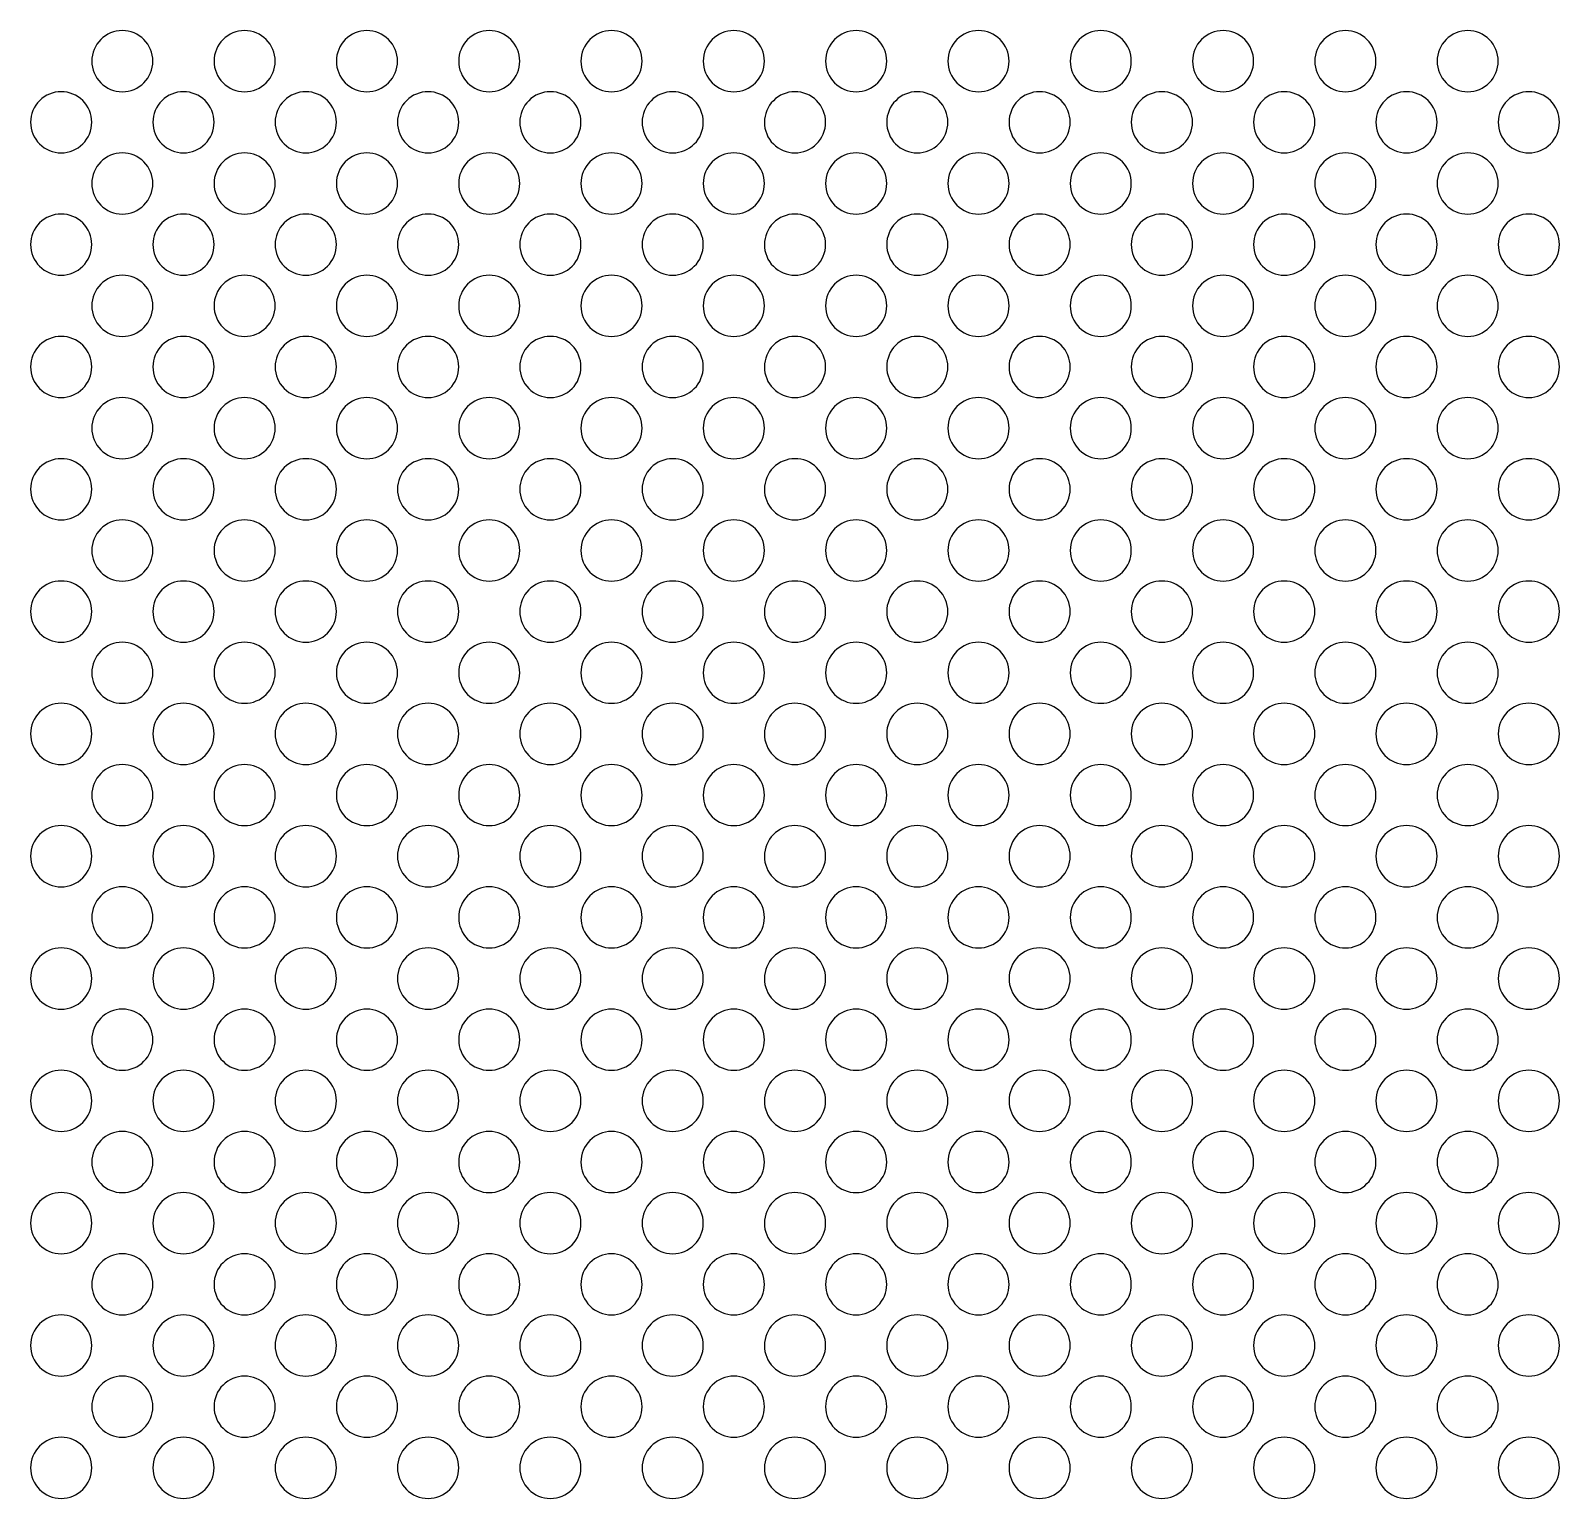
# Model space of a CAD drawing. Extents: x 1 to 174, y -78 to 96.
# Drawn here: x 17.16 to 37.47, y -73.64 to -54.14 of the extents above; entities that cross this region are included whole.
import ezdxf

# ---------------------------------------------------------------- set-up
doc = ezdxf.new("R2010")
doc.units = 0
doc.layers.add('LAYER_1', color=7, linetype='CONTINUOUS')

msp = doc.modelspace()

# ---------------------------------------------------------------- linework, layer by layer
at = {"layer": 'LAYER_1'}
for points in [[(18.379, -54.142, 0.414214), (17.973, -54.548, 0.414214), (18.379, -54.954, 0.414214), (18.785, -54.548, 0.414214)], [(20.004, -54.142, 0.414214), (19.598, -54.548, 0.414214), (20.004, -54.954, 0.414214), (20.41, -54.548, 0.414214)], [(21.629, -54.142, 0.414214), (21.223, -54.548, 0.414214), (21.629, -54.954, 0.414214), (22.035, -54.548, 0.414214)], [(23.254, -54.142, 0.414214), (22.848, -54.548, 0.414214), (23.254, -54.954, 0.414214), (23.66, -54.548, 0.414214)], [(24.879, -54.142, 0.414214), (24.473, -54.548, 0.414214), (24.879, -54.954, 0.414214), (25.285, -54.548, 0.414214)], [(26.504, -54.142, 0.414214), (26.098, -54.548, 0.414214), (26.504, -54.954, 0.414214), (26.91, -54.548, 0.414214)], [(28.129, -54.142, 0.414214), (27.723, -54.548, 0.414214), (28.129, -54.954, 0.414214), (28.535, -54.548, 0.414214)], [(29.754, -54.142, 0.414214), (29.348, -54.548, 0.414214), (29.754, -54.954, 0.414214), (30.16, -54.548, 0.414214)], [(31.379, -54.142, 0.414214), (30.973, -54.548, 0.414214), (31.379, -54.954, 0.414214), (31.785, -54.548, 0.414214)], [(33.004, -54.142, 0.414214), (32.598, -54.548, 0.414214), (33.004, -54.954, 0.414214), (33.41, -54.548, 0.414214)], [(34.629, -54.142, 0.414214), (34.223, -54.548, 0.414214), (34.629, -54.954, 0.414214), (35.035, -54.548, 0.414214)], [(36.254, -54.142, 0.414214), (35.848, -54.548, 0.414214), (36.254, -54.954, 0.414214), (36.66, -54.548, 0.414214)], [(17.566, -54.954, 0.414214), (17.16, -55.36, 0.414214), (17.566, -55.767, 0.414214), (17.973, -55.36, 0.414214)], [(19.191, -54.954, 0.414214), (18.785, -55.36, 0.414214), (19.191, -55.767, 0.414214), (19.598, -55.36, 0.414214)], [(20.816, -54.954, 0.414214), (20.41, -55.36, 0.414214), (20.816, -55.767, 0.414214), (21.223, -55.36, 0.414214)], [(22.441, -54.954, 0.414214), (22.035, -55.36, 0.414214), (22.441, -55.767, 0.414214), (22.848, -55.36, 0.414214)], [(24.066, -54.954, 0.414214), (23.66, -55.36, 0.414214), (24.066, -55.767, 0.414214), (24.473, -55.36, 0.414214)], [(25.691, -54.954, 0.414214), (25.285, -55.36, 0.414214), (25.691, -55.767, 0.414214), (26.098, -55.36, 0.414214)], [(27.316, -54.954, 0.414214), (26.91, -55.36, 0.414214), (27.316, -55.767, 0.414214), (27.723, -55.36, 0.414214)], [(28.941, -54.954, 0.414214), (28.535, -55.36, 0.414214), (28.941, -55.767, 0.414214), (29.348, -55.36, 0.414214)], [(30.566, -54.954, 0.414214), (30.16, -55.36, 0.414214), (30.566, -55.767, 0.414214), (30.973, -55.36, 0.414214)], [(32.191, -54.954, 0.414214), (31.785, -55.36, 0.414214), (32.191, -55.767, 0.414214), (32.598, -55.36, 0.414214)], [(33.816, -54.954, 0.414214), (33.41, -55.36, 0.414214), (33.816, -55.767, 0.414214), (34.223, -55.36, 0.414214)], [(35.441, -54.954, 0.414214), (35.035, -55.36, 0.414214), (35.441, -55.767, 0.414214), (35.848, -55.36, 0.414214)], [(37.066, -54.954, 0.414214), (36.66, -55.36, 0.414214), (37.066, -55.767, 0.414214), (37.473, -55.36, 0.414214)], [(18.379, -55.767, 0.414214), (17.973, -56.173, 0.414214), (18.379, -56.579, 0.414214), (18.785, -56.173, 0.414214)], [(20.004, -55.767, 0.414214), (19.598, -56.173, 0.414214), (20.004, -56.579, 0.414214), (20.41, -56.173, 0.414214)], [(21.629, -55.767, 0.414214), (21.223, -56.173, 0.414214), (21.629, -56.579, 0.414214), (22.035, -56.173, 0.414214)], [(23.254, -55.767, 0.414214), (22.848, -56.173, 0.414214), (23.254, -56.579, 0.414214), (23.66, -56.173, 0.414214)], [(24.879, -55.767, 0.414214), (24.473, -56.173, 0.414214), (24.879, -56.579, 0.414214), (25.285, -56.173, 0.414214)], [(26.504, -55.767, 0.414214), (26.098, -56.173, 0.414214), (26.504, -56.579, 0.414214), (26.91, -56.173, 0.414214)], [(28.129, -55.767, 0.414214), (27.723, -56.173, 0.414214), (28.129, -56.579, 0.414214), (28.535, -56.173, 0.414214)], [(29.754, -55.767, 0.414214), (29.348, -56.173, 0.414214), (29.754, -56.579, 0.414214), (30.16, -56.173, 0.414214)], [(31.379, -55.767, 0.414214), (30.973, -56.173, 0.414214), (31.379, -56.579, 0.414214), (31.785, -56.173, 0.414214)], [(33.004, -55.767, 0.414214), (32.598, -56.173, 0.414214), (33.004, -56.579, 0.414214), (33.41, -56.173, 0.414214)], [(34.629, -55.767, 0.414214), (34.223, -56.173, 0.414214), (34.629, -56.579, 0.414214), (35.035, -56.173, 0.414214)], [(36.254, -55.767, 0.414214), (35.848, -56.173, 0.414214), (36.254, -56.579, 0.414214), (36.66, -56.173, 0.414214)], [(17.566, -56.579, 0.414214), (17.16, -56.985, 0.414214), (17.566, -57.392, 0.414214), (17.973, -56.985, 0.414214)], [(19.191, -56.579, 0.414214), (18.785, -56.985, 0.414214), (19.191, -57.392, 0.414214), (19.598, -56.985, 0.414214)], [(20.816, -56.579, 0.414214), (20.41, -56.985, 0.414214), (20.816, -57.392, 0.414214), (21.223, -56.985, 0.414214)], [(22.441, -56.579, 0.414214), (22.035, -56.985, 0.414214), (22.441, -57.392, 0.414214), (22.848, -56.985, 0.414214)], [(24.066, -56.579, 0.414214), (23.66, -56.985, 0.414214), (24.066, -57.392, 0.414214), (24.473, -56.985, 0.414214)], [(25.691, -56.579, 0.414214), (25.285, -56.985, 0.414214), (25.691, -57.392, 0.414214), (26.098, -56.985, 0.414214)], [(27.316, -56.579, 0.414214), (26.91, -56.985, 0.414214), (27.316, -57.392, 0.414214), (27.723, -56.985, 0.414214)], [(28.941, -56.579, 0.414214), (28.535, -56.985, 0.414214), (28.941, -57.392, 0.414214), (29.348, -56.985, 0.414214)], [(30.566, -56.579, 0.414214), (30.16, -56.985, 0.414214), (30.566, -57.392, 0.414214), (30.973, -56.985, 0.414214)], [(32.191, -56.579, 0.414214), (31.785, -56.985, 0.414214), (32.191, -57.392, 0.414214), (32.598, -56.985, 0.414214)], [(33.816, -56.579, 0.414214), (33.41, -56.985, 0.414214), (33.816, -57.392, 0.414214), (34.223, -56.985, 0.414214)], [(35.441, -56.579, 0.414214), (35.035, -56.985, 0.414214), (35.441, -57.392, 0.414214), (35.848, -56.985, 0.414214)], [(37.066, -56.579, 0.414214), (36.66, -56.985, 0.414214), (37.066, -57.392, 0.414214), (37.473, -56.985, 0.414214)], [(18.379, -57.392, 0.414214), (17.973, -57.798, 0.414214), (18.379, -58.204, 0.414214), (18.785, -57.798, 0.414214)], [(20.004, -57.392, 0.414214), (19.598, -57.798, 0.414214), (20.004, -58.204, 0.414214), (20.41, -57.798, 0.414214)], [(21.629, -57.392, 0.414214), (21.223, -57.798, 0.414214), (21.629, -58.204, 0.414214), (22.035, -57.798, 0.414214)], [(23.254, -57.392, 0.414214), (22.848, -57.798, 0.414214), (23.254, -58.204, 0.414214), (23.66, -57.798, 0.414214)], [(24.879, -57.392, 0.414214), (24.473, -57.798, 0.414214), (24.879, -58.204, 0.414214), (25.285, -57.798, 0.414214)], [(26.504, -57.392, 0.414214), (26.098, -57.798, 0.414214), (26.504, -58.204, 0.414214), (26.91, -57.798, 0.414214)], [(28.129, -57.392, 0.414214), (27.723, -57.798, 0.414214), (28.129, -58.204, 0.414214), (28.535, -57.798, 0.414214)], [(29.754, -57.392, 0.414214), (29.348, -57.798, 0.414214), (29.754, -58.204, 0.414214), (30.16, -57.798, 0.414214)], [(31.379, -57.392, 0.414214), (30.973, -57.798, 0.414214), (31.379, -58.204, 0.414214), (31.785, -57.798, 0.414214)], [(33.004, -57.392, 0.414214), (32.598, -57.798, 0.414214), (33.004, -58.204, 0.414214), (33.41, -57.798, 0.414214)], [(34.629, -57.392, 0.414214), (34.223, -57.798, 0.414214), (34.629, -58.204, 0.414214), (35.035, -57.798, 0.414214)], [(36.254, -57.392, 0.414214), (35.848, -57.798, 0.414214), (36.254, -58.204, 0.414214), (36.66, -57.798, 0.414214)], [(17.566, -58.204, 0.414214), (17.16, -58.61, 0.414214), (17.566, -59.017, 0.414214), (17.973, -58.61, 0.414214)], [(19.191, -58.204, 0.414214), (18.785, -58.61, 0.414214), (19.191, -59.017, 0.414214), (19.598, -58.61, 0.414214)], [(20.816, -58.204, 0.414214), (20.41, -58.61, 0.414214), (20.816, -59.017, 0.414214), (21.223, -58.61, 0.414214)], [(22.441, -58.204, 0.414214), (22.035, -58.61, 0.414214), (22.441, -59.017, 0.414214), (22.848, -58.61, 0.414214)], [(24.066, -58.204, 0.414214), (23.66, -58.61, 0.414214), (24.066, -59.017, 0.414214), (24.473, -58.61, 0.414214)], [(25.691, -58.204, 0.414214), (25.285, -58.61, 0.414214), (25.691, -59.017, 0.414214), (26.098, -58.61, 0.414214)], [(27.316, -58.204, 0.414214), (26.91, -58.61, 0.414214), (27.316, -59.017, 0.414214), (27.723, -58.61, 0.414214)], [(28.941, -58.204, 0.414214), (28.535, -58.61, 0.414214), (28.941, -59.017, 0.414214), (29.348, -58.61, 0.414214)], [(30.566, -58.204, 0.414214), (30.16, -58.61, 0.414214), (30.566, -59.017, 0.414214), (30.973, -58.61, 0.414214)], [(32.191, -58.204, 0.414214), (31.785, -58.61, 0.414214), (32.191, -59.017, 0.414214), (32.598, -58.61, 0.414214)], [(33.816, -58.204, 0.414214), (33.41, -58.61, 0.414214), (33.816, -59.017, 0.414214), (34.223, -58.61, 0.414214)], [(35.441, -58.204, 0.414214), (35.035, -58.61, 0.414214), (35.441, -59.017, 0.414214), (35.848, -58.61, 0.414214)], [(37.066, -58.204, 0.414214), (36.66, -58.61, 0.414214), (37.066, -59.017, 0.414214), (37.473, -58.61, 0.414214)], [(18.379, -59.017, 0.414214), (17.973, -59.423, 0.414214), (18.379, -59.829, 0.414214), (18.785, -59.423, 0.414214)], [(20.004, -59.017, 0.414214), (19.598, -59.423, 0.414214), (20.004, -59.829, 0.414214), (20.41, -59.423, 0.414214)], [(21.629, -59.017, 0.414214), (21.223, -59.423, 0.414214), (21.629, -59.829, 0.414214), (22.035, -59.423, 0.414214)], [(23.254, -59.017, 0.414214), (22.848, -59.423, 0.414214), (23.254, -59.829, 0.414214), (23.66, -59.423, 0.414214)], [(24.879, -59.017, 0.414214), (24.473, -59.423, 0.414214), (24.879, -59.829, 0.414214), (25.285, -59.423, 0.414214)], [(26.504, -59.017, 0.414214), (26.098, -59.423, 0.414214), (26.504, -59.829, 0.414214), (26.91, -59.423, 0.414214)], [(28.129, -59.017, 0.414214), (27.723, -59.423, 0.414214), (28.129, -59.829, 0.414214), (28.535, -59.423, 0.414214)], [(29.754, -59.017, 0.414214), (29.348, -59.423, 0.414214), (29.754, -59.829, 0.414214), (30.16, -59.423, 0.414214)], [(31.379, -59.017, 0.414214), (30.973, -59.423, 0.414214), (31.379, -59.829, 0.414214), (31.785, -59.423, 0.414214)], [(33.004, -59.017, 0.414214), (32.598, -59.423, 0.414214), (33.004, -59.829, 0.414214), (33.41, -59.423, 0.414214)], [(34.629, -59.017, 0.414214), (34.223, -59.423, 0.414214), (34.629, -59.829, 0.414214), (35.035, -59.423, 0.414214)], [(36.254, -59.017, 0.414214), (35.848, -59.423, 0.414214), (36.254, -59.829, 0.414214), (36.66, -59.423, 0.414214)], [(17.566, -59.829, 0.414214), (17.16, -60.235, 0.414214), (17.566, -60.642, 0.414214), (17.973, -60.235, 0.414214)], [(19.191, -59.829, 0.414214), (18.785, -60.235, 0.414214), (19.191, -60.642, 0.414214), (19.598, -60.235, 0.414214)], [(20.816, -59.829, 0.414214), (20.41, -60.235, 0.414214), (20.816, -60.642, 0.414214), (21.223, -60.235, 0.414214)], [(22.441, -59.829, 0.414214), (22.035, -60.235, 0.414214), (22.441, -60.642, 0.414214), (22.848, -60.235, 0.414214)], [(24.066, -59.829, 0.414214), (23.66, -60.235, 0.414214), (24.066, -60.642, 0.414214), (24.473, -60.235, 0.414214)], [(25.691, -59.829, 0.414214), (25.285, -60.235, 0.414214), (25.691, -60.642, 0.414214), (26.098, -60.235, 0.414214)], [(27.316, -59.829, 0.414214), (26.91, -60.235, 0.414214), (27.316, -60.642, 0.414214), (27.723, -60.235, 0.414214)], [(28.941, -59.829, 0.414214), (28.535, -60.235, 0.414214), (28.941, -60.642, 0.414214), (29.348, -60.235, 0.414214)], [(30.566, -59.829, 0.414214), (30.16, -60.235, 0.414214), (30.566, -60.642, 0.414214), (30.973, -60.235, 0.414214)], [(32.191, -59.829, 0.414214), (31.785, -60.235, 0.414214), (32.191, -60.642, 0.414214), (32.598, -60.235, 0.414214)], [(33.816, -59.829, 0.414214), (33.41, -60.235, 0.414214), (33.816, -60.642, 0.414214), (34.223, -60.235, 0.414214)], [(35.441, -59.829, 0.414214), (35.035, -60.235, 0.414214), (35.441, -60.642, 0.414214), (35.848, -60.235, 0.414214)], [(37.066, -59.829, 0.414214), (36.66, -60.235, 0.414214), (37.066, -60.642, 0.414214), (37.473, -60.235, 0.414214)], [(18.379, -60.642, 0.414214), (17.973, -61.048, 0.414214), (18.379, -61.454, 0.414214), (18.785, -61.048, 0.414214)], [(20.004, -60.642, 0.414214), (19.598, -61.048, 0.414214), (20.004, -61.454, 0.414214), (20.41, -61.048, 0.414214)], [(21.629, -60.642, 0.414214), (21.223, -61.048, 0.414214), (21.629, -61.454, 0.414214), (22.035, -61.048, 0.414214)], [(23.254, -60.642, 0.414214), (22.848, -61.048, 0.414214), (23.254, -61.454, 0.414214), (23.66, -61.048, 0.414214)], [(24.879, -60.642, 0.414214), (24.473, -61.048, 0.414214), (24.879, -61.454, 0.414214), (25.285, -61.048, 0.414214)], [(26.504, -60.642, 0.414214), (26.098, -61.048, 0.414214), (26.504, -61.454, 0.414214), (26.91, -61.048, 0.414214)], [(28.129, -60.642, 0.414214), (27.723, -61.048, 0.414214), (28.129, -61.454, 0.414214), (28.535, -61.048, 0.414214)], [(29.754, -60.642, 0.414214), (29.348, -61.048, 0.414214), (29.754, -61.454, 0.414214), (30.16, -61.048, 0.414214)], [(31.379, -60.642, 0.414214), (30.973, -61.048, 0.414214), (31.379, -61.454, 0.414214), (31.785, -61.048, 0.414214)], [(33.004, -60.642, 0.414214), (32.598, -61.048, 0.414214), (33.004, -61.454, 0.414214), (33.41, -61.048, 0.414214)], [(34.629, -60.642, 0.414214), (34.223, -61.048, 0.414214), (34.629, -61.454, 0.414214), (35.035, -61.048, 0.414214)], [(36.254, -60.642, 0.414214), (35.848, -61.048, 0.414214), (36.254, -61.454, 0.414214), (36.66, -61.048, 0.414214)], [(17.566, -61.454, 0.414214), (17.16, -61.86, 0.414214), (17.566, -62.267, 0.414214), (17.973, -61.86, 0.414214)], [(19.191, -61.454, 0.414214), (18.785, -61.86, 0.414214), (19.191, -62.267, 0.414214), (19.598, -61.86, 0.414214)], [(20.816, -61.454, 0.414214), (20.41, -61.86, 0.414214), (20.816, -62.267, 0.414214), (21.223, -61.86, 0.414214)], [(22.441, -61.454, 0.414214), (22.035, -61.86, 0.414214), (22.441, -62.267, 0.414214), (22.848, -61.86, 0.414214)], [(24.066, -61.454, 0.414214), (23.66, -61.86, 0.414214), (24.066, -62.267, 0.414214), (24.473, -61.86, 0.414214)], [(25.691, -61.454, 0.414214), (25.285, -61.86, 0.414214), (25.691, -62.267, 0.414214), (26.098, -61.86, 0.414214)], [(27.316, -61.454, 0.414214), (26.91, -61.86, 0.414214), (27.316, -62.267, 0.414214), (27.723, -61.86, 0.414214)], [(28.941, -61.454, 0.414214), (28.535, -61.86, 0.414214), (28.941, -62.267, 0.414214), (29.348, -61.86, 0.414214)], [(30.566, -61.454, 0.414214), (30.16, -61.86, 0.414214), (30.566, -62.267, 0.414214), (30.973, -61.86, 0.414214)], [(32.191, -61.454, 0.414214), (31.785, -61.86, 0.414214), (32.191, -62.267, 0.414214), (32.598, -61.86, 0.414214)], [(33.816, -61.454, 0.414214), (33.41, -61.86, 0.414214), (33.816, -62.267, 0.414214), (34.223, -61.86, 0.414214)], [(35.441, -61.454, 0.414214), (35.035, -61.86, 0.414214), (35.441, -62.267, 0.414214), (35.848, -61.86, 0.414214)], [(37.066, -61.454, 0.414214), (36.66, -61.86, 0.414214), (37.066, -62.267, 0.414214), (37.473, -61.86, 0.414214)], [(18.379, -62.267, 0.414214), (17.973, -62.673, 0.414214), (18.379, -63.079, 0.414214), (18.785, -62.673, 0.414214)], [(20.004, -62.267, 0.414214), (19.598, -62.673, 0.414214), (20.004, -63.079, 0.414214), (20.41, -62.673, 0.414214)], [(21.629, -62.267, 0.414214), (21.223, -62.673, 0.414214), (21.629, -63.079, 0.414214), (22.035, -62.673, 0.414214)], [(23.254, -62.267, 0.414214), (22.848, -62.673, 0.414214), (23.254, -63.079, 0.414214), (23.66, -62.673, 0.414214)], [(24.879, -62.267, 0.414214), (24.473, -62.673, 0.414214), (24.879, -63.079, 0.414214), (25.285, -62.673, 0.414214)], [(26.504, -62.267, 0.414214), (26.098, -62.673, 0.414214), (26.504, -63.079, 0.414214), (26.91, -62.673, 0.414214)], [(28.129, -62.267, 0.414214), (27.723, -62.673, 0.414214), (28.129, -63.079, 0.414214), (28.535, -62.673, 0.414214)], [(29.754, -62.267, 0.414214), (29.348, -62.673, 0.414214), (29.754, -63.079, 0.414214), (30.16, -62.673, 0.414214)], [(31.379, -62.267, 0.414214), (30.973, -62.673, 0.414214), (31.379, -63.079, 0.414214), (31.785, -62.673, 0.414214)], [(33.004, -62.267, 0.414214), (32.598, -62.673, 0.414214), (33.004, -63.079, 0.414214), (33.41, -62.673, 0.414214)], [(34.629, -62.267, 0.414214), (34.223, -62.673, 0.414214), (34.629, -63.079, 0.414214), (35.035, -62.673, 0.414214)], [(36.254, -62.267, 0.414214), (35.848, -62.673, 0.414214), (36.254, -63.079, 0.414214), (36.66, -62.673, 0.414214)], [(17.566, -63.079, 0.414214), (17.16, -63.485, 0.414214), (17.566, -63.892, 0.414214), (17.973, -63.485, 0.414214)], [(19.191, -63.079, 0.414214), (18.785, -63.485, 0.414214), (19.191, -63.892, 0.414214), (19.598, -63.485, 0.414214)], [(20.816, -63.079, 0.414214), (20.41, -63.485, 0.414214), (20.816, -63.892, 0.414214), (21.223, -63.485, 0.414214)], [(22.441, -63.079, 0.414214), (22.035, -63.485, 0.414214), (22.441, -63.892, 0.414214), (22.848, -63.485, 0.414214)], [(24.066, -63.079, 0.414214), (23.66, -63.485, 0.414214), (24.066, -63.892, 0.414214), (24.473, -63.485, 0.414214)], [(25.691, -63.079, 0.414214), (25.285, -63.485, 0.414214), (25.691, -63.892, 0.414214), (26.098, -63.485, 0.414214)], [(27.316, -63.079, 0.414214), (26.91, -63.485, 0.414214), (27.316, -63.892, 0.414214), (27.723, -63.485, 0.414214)], [(28.941, -63.079, 0.414214), (28.535, -63.485, 0.414214), (28.941, -63.892, 0.414214), (29.348, -63.485, 0.414214)], [(30.566, -63.079, 0.414214), (30.16, -63.485, 0.414214), (30.566, -63.892, 0.414214), (30.973, -63.485, 0.414214)], [(32.191, -63.079, 0.414214), (31.785, -63.485, 0.414214), (32.191, -63.892, 0.414214), (32.598, -63.485, 0.414214)], [(33.816, -63.079, 0.414214), (33.41, -63.485, 0.414214), (33.816, -63.892, 0.414214), (34.223, -63.485, 0.414214)], [(35.441, -63.079, 0.414214), (35.035, -63.485, 0.414214), (35.441, -63.892, 0.414214), (35.848, -63.485, 0.414214)], [(37.066, -63.079, 0.414214), (36.66, -63.485, 0.414214), (37.066, -63.892, 0.414214), (37.473, -63.485, 0.414214)], [(18.379, -63.892, 0.414214), (17.973, -64.298, 0.414214), (18.379, -64.704, 0.414214), (18.785, -64.298, 0.414214)], [(20.004, -63.892, 0.414214), (19.598, -64.298, 0.414214), (20.004, -64.704, 0.414214), (20.41, -64.298, 0.414214)], [(21.629, -63.892, 0.414214), (21.223, -64.298, 0.414214), (21.629, -64.704, 0.414214), (22.035, -64.298, 0.414214)], [(23.254, -63.892, 0.414214), (22.848, -64.298, 0.414214), (23.254, -64.704, 0.414214), (23.66, -64.298, 0.414214)], [(24.879, -63.892, 0.414214), (24.473, -64.298, 0.414214), (24.879, -64.704, 0.414214), (25.285, -64.298, 0.414214)], [(26.504, -63.892, 0.414214), (26.098, -64.298, 0.414214), (26.504, -64.704, 0.414214), (26.91, -64.298, 0.414214)], [(28.129, -63.892, 0.414214), (27.723, -64.298, 0.414214), (28.129, -64.704, 0.414214), (28.535, -64.298, 0.414214)], [(29.754, -63.892, 0.414214), (29.348, -64.298, 0.414214), (29.754, -64.704, 0.414214), (30.16, -64.298, 0.414214)], [(31.379, -63.892, 0.414214), (30.973, -64.298, 0.414214), (31.379, -64.704, 0.414214), (31.785, -64.298, 0.414214)], [(33.004, -63.892, 0.414214), (32.598, -64.298, 0.414214), (33.004, -64.704, 0.414214), (33.41, -64.298, 0.414214)], [(34.629, -63.892, 0.414214), (34.223, -64.298, 0.414214), (34.629, -64.704, 0.414214), (35.035, -64.298, 0.414214)], [(36.254, -63.892, 0.414214), (35.848, -64.298, 0.414214), (36.254, -64.704, 0.414214), (36.66, -64.298, 0.414214)], [(17.566, -64.704, 0.414214), (17.16, -65.11, 0.414214), (17.566, -65.517, 0.414214), (17.973, -65.11, 0.414214)], [(19.191, -64.704, 0.414214), (18.785, -65.11, 0.414214), (19.191, -65.517, 0.414214), (19.598, -65.11, 0.414214)], [(20.816, -64.704, 0.414214), (20.41, -65.11, 0.414214), (20.816, -65.517, 0.414214), (21.223, -65.11, 0.414214)], [(22.441, -64.704, 0.414214), (22.035, -65.11, 0.414214), (22.441, -65.517, 0.414214), (22.848, -65.11, 0.414214)], [(24.066, -64.704, 0.414214), (23.66, -65.11, 0.414214), (24.066, -65.517, 0.414214), (24.473, -65.11, 0.414214)], [(25.691, -64.704, 0.414214), (25.285, -65.11, 0.414214), (25.691, -65.517, 0.414214), (26.098, -65.11, 0.414214)], [(27.316, -64.704, 0.414214), (26.91, -65.11, 0.414214), (27.316, -65.517, 0.414214), (27.723, -65.11, 0.414214)], [(28.941, -64.704, 0.414214), (28.535, -65.11, 0.414214), (28.941, -65.517, 0.414214), (29.348, -65.11, 0.414214)], [(30.566, -64.704, 0.414214), (30.16, -65.11, 0.414214), (30.566, -65.517, 0.414214), (30.973, -65.11, 0.414214)], [(32.191, -64.704, 0.414214), (31.785, -65.11, 0.414214), (32.191, -65.517, 0.414214), (32.598, -65.11, 0.414214)], [(33.816, -64.704, 0.414214), (33.41, -65.11, 0.414214), (33.816, -65.517, 0.414214), (34.223, -65.11, 0.414214)], [(35.441, -64.704, 0.414214), (35.035, -65.11, 0.414214), (35.441, -65.517, 0.414214), (35.848, -65.11, 0.414214)], [(37.066, -64.704, 0.414214), (36.66, -65.11, 0.414214), (37.066, -65.517, 0.414214), (37.473, -65.11, 0.414214)], [(18.379, -65.517, 0.414214), (17.973, -65.923, 0.414214), (18.379, -66.329, 0.414214), (18.785, -65.923, 0.414214)], [(20.004, -65.517, 0.414214), (19.598, -65.923, 0.414214), (20.004, -66.329, 0.414214), (20.41, -65.923, 0.414214)], [(21.629, -65.517, 0.414214), (21.223, -65.923, 0.414214), (21.629, -66.329, 0.414214), (22.035, -65.923, 0.414214)], [(23.254, -65.517, 0.414214), (22.848, -65.923, 0.414214), (23.254, -66.329, 0.414214), (23.66, -65.923, 0.414214)], [(24.879, -65.517, 0.414214), (24.473, -65.923, 0.414214), (24.879, -66.329, 0.414214), (25.285, -65.923, 0.414214)], [(26.504, -65.517, 0.414214), (26.098, -65.923, 0.414214), (26.504, -66.329, 0.414214), (26.91, -65.923, 0.414214)], [(28.129, -65.517, 0.414214), (27.723, -65.923, 0.414214), (28.129, -66.329, 0.414214), (28.535, -65.923, 0.414214)], [(29.754, -65.517, 0.414214), (29.348, -65.923, 0.414214), (29.754, -66.329, 0.414214), (30.16, -65.923, 0.414214)], [(31.379, -65.517, 0.414214), (30.973, -65.923, 0.414214), (31.379, -66.329, 0.414214), (31.785, -65.923, 0.414214)], [(33.004, -65.517, 0.414214), (32.598, -65.923, 0.414214), (33.004, -66.329, 0.414214), (33.41, -65.923, 0.414214)], [(34.629, -65.517, 0.414214), (34.223, -65.923, 0.414214), (34.629, -66.329, 0.414214), (35.035, -65.923, 0.414214)], [(36.254, -65.517, 0.414214), (35.848, -65.923, 0.414214), (36.254, -66.329, 0.414214), (36.66, -65.923, 0.414214)], [(17.566, -66.329, 0.414214), (17.16, -66.735, 0.414214), (17.566, -67.142, 0.414214), (17.973, -66.735, 0.414214)], [(19.191, -66.329, 0.414214), (18.785, -66.735, 0.414214), (19.191, -67.142, 0.414214), (19.598, -66.735, 0.414214)], [(20.816, -66.329, 0.414214), (20.41, -66.735, 0.414214), (20.816, -67.142, 0.414214), (21.223, -66.735, 0.414214)], [(22.441, -66.329, 0.414214), (22.035, -66.735, 0.414214), (22.441, -67.142, 0.414214), (22.848, -66.735, 0.414214)], [(24.066, -66.329, 0.414214), (23.66, -66.735, 0.414214), (24.066, -67.142, 0.414214), (24.473, -66.735, 0.414214)], [(25.691, -66.329, 0.414214), (25.285, -66.735, 0.414214), (25.691, -67.142, 0.414214), (26.098, -66.735, 0.414214)], [(27.316, -66.329, 0.414214), (26.91, -66.735, 0.414214), (27.316, -67.142, 0.414214), (27.723, -66.735, 0.414214)], [(28.941, -66.329, 0.414214), (28.535, -66.735, 0.414214), (28.941, -67.142, 0.414214), (29.348, -66.735, 0.414214)], [(30.566, -66.329, 0.414214), (30.16, -66.735, 0.414214), (30.566, -67.142, 0.414214), (30.973, -66.735, 0.414214)], [(32.191, -66.329, 0.414214), (31.785, -66.735, 0.414214), (32.191, -67.142, 0.414214), (32.598, -66.735, 0.414214)], [(33.816, -66.329, 0.414214), (33.41, -66.735, 0.414214), (33.816, -67.142, 0.414214), (34.223, -66.735, 0.414214)], [(35.441, -66.329, 0.414214), (35.035, -66.735, 0.414214), (35.441, -67.142, 0.414214), (35.848, -66.735, 0.414214)], [(37.066, -66.329, 0.414214), (36.66, -66.735, 0.414214), (37.066, -67.142, 0.414214), (37.473, -66.735, 0.414214)], [(18.379, -67.142, 0.414214), (17.973, -67.548, 0.414214), (18.379, -67.954, 0.414214), (18.785, -67.548, 0.414214)], [(20.004, -67.142, 0.414214), (19.598, -67.548, 0.414214), (20.004, -67.954, 0.414214), (20.41, -67.548, 0.414214)], [(21.629, -67.142, 0.414214), (21.223, -67.548, 0.414214), (21.629, -67.954, 0.414214), (22.035, -67.548, 0.414214)], [(23.254, -67.142, 0.414214), (22.848, -67.548, 0.414214), (23.254, -67.954, 0.414214), (23.66, -67.548, 0.414214)], [(24.879, -67.142, 0.414214), (24.473, -67.548, 0.414214), (24.879, -67.954, 0.414214), (25.285, -67.548, 0.414214)], [(26.504, -67.142, 0.414214), (26.098, -67.548, 0.414214), (26.504, -67.954, 0.414214), (26.91, -67.548, 0.414214)], [(28.129, -67.142, 0.414214), (27.723, -67.548, 0.414214), (28.129, -67.954, 0.414214), (28.535, -67.548, 0.414214)], [(29.754, -67.142, 0.414214), (29.348, -67.548, 0.414214), (29.754, -67.954, 0.414214), (30.16, -67.548, 0.414214)], [(31.379, -67.142, 0.414214), (30.973, -67.548, 0.414214), (31.379, -67.954, 0.414214), (31.785, -67.548, 0.414214)], [(33.004, -67.142, 0.414214), (32.598, -67.548, 0.414214), (33.004, -67.954, 0.414214), (33.41, -67.548, 0.414214)], [(34.629, -67.142, 0.414214), (34.223, -67.548, 0.414214), (34.629, -67.954, 0.414214), (35.035, -67.548, 0.414214)], [(36.254, -67.142, 0.414214), (35.848, -67.548, 0.414214), (36.254, -67.954, 0.414214), (36.66, -67.548, 0.414214)], [(17.566, -67.954, 0.414214), (17.16, -68.36, 0.414214), (17.566, -68.767, 0.414214), (17.973, -68.36, 0.414214)], [(19.191, -67.954, 0.414214), (18.785, -68.36, 0.414214), (19.191, -68.767, 0.414214), (19.598, -68.36, 0.414214)], [(20.816, -67.954, 0.414214), (20.41, -68.36, 0.414214), (20.816, -68.767, 0.414214), (21.223, -68.36, 0.414214)], [(22.441, -67.954, 0.414214), (22.035, -68.36, 0.414214), (22.441, -68.767, 0.414214), (22.848, -68.36, 0.414214)], [(24.066, -67.954, 0.414214), (23.66, -68.36, 0.414214), (24.066, -68.767, 0.414214), (24.473, -68.36, 0.414214)], [(25.691, -67.954, 0.414214), (25.285, -68.36, 0.414214), (25.691, -68.767, 0.414214), (26.098, -68.36, 0.414214)], [(27.316, -67.954, 0.414214), (26.91, -68.36, 0.414214), (27.316, -68.767, 0.414214), (27.723, -68.36, 0.414214)], [(28.941, -67.954, 0.414214), (28.535, -68.36, 0.414214), (28.941, -68.767, 0.414214), (29.348, -68.36, 0.414214)], [(30.566, -67.954, 0.414214), (30.16, -68.36, 0.414214), (30.566, -68.767, 0.414214), (30.973, -68.36, 0.414214)], [(32.191, -67.954, 0.414214), (31.785, -68.36, 0.414214), (32.191, -68.767, 0.414214), (32.598, -68.36, 0.414214)], [(33.816, -67.954, 0.414214), (33.41, -68.36, 0.414214), (33.816, -68.767, 0.414214), (34.223, -68.36, 0.414214)], [(35.441, -67.954, 0.414214), (35.035, -68.36, 0.414214), (35.441, -68.767, 0.414214), (35.848, -68.36, 0.414214)], [(37.066, -67.954, 0.414214), (36.66, -68.36, 0.414214), (37.066, -68.767, 0.414214), (37.473, -68.36, 0.414214)], [(18.379, -68.767, 0.414214), (17.973, -69.173, 0.414214), (18.379, -69.579, 0.414214), (18.785, -69.173, 0.414214)], [(20.004, -68.767, 0.414214), (19.598, -69.173, 0.414214), (20.004, -69.579, 0.414214), (20.41, -69.173, 0.414214)], [(21.629, -68.767, 0.414214), (21.223, -69.173, 0.414214), (21.629, -69.579, 0.414214), (22.035, -69.173, 0.414214)], [(23.254, -68.767, 0.414214), (22.848, -69.173, 0.414214), (23.254, -69.579, 0.414214), (23.66, -69.173, 0.414214)], [(24.879, -68.767, 0.414214), (24.473, -69.173, 0.414214), (24.879, -69.579, 0.414214), (25.285, -69.173, 0.414214)], [(26.504, -68.767, 0.414214), (26.098, -69.173, 0.414214), (26.504, -69.579, 0.414214), (26.91, -69.173, 0.414214)], [(28.129, -68.767, 0.414214), (27.723, -69.173, 0.414214), (28.129, -69.579, 0.414214), (28.535, -69.173, 0.414214)], [(29.754, -68.767, 0.414214), (29.348, -69.173, 0.414214), (29.754, -69.579, 0.414214), (30.16, -69.173, 0.414214)], [(31.379, -68.767, 0.414214), (30.973, -69.173, 0.414214), (31.379, -69.579, 0.414214), (31.785, -69.173, 0.414214)], [(33.004, -68.767, 0.414214), (32.598, -69.173, 0.414214), (33.004, -69.579, 0.414214), (33.41, -69.173, 0.414214)], [(34.629, -68.767, 0.414214), (34.223, -69.173, 0.414214), (34.629, -69.579, 0.414214), (35.035, -69.173, 0.414214)], [(36.254, -68.767, 0.414214), (35.848, -69.173, 0.414214), (36.254, -69.579, 0.414214), (36.66, -69.173, 0.414214)], [(17.566, -69.579, 0.414214), (17.16, -69.985, 0.414214), (17.566, -70.392, 0.414214), (17.973, -69.985, 0.414214)], [(19.191, -69.579, 0.414214), (18.785, -69.985, 0.414214), (19.191, -70.392, 0.414214), (19.598, -69.985, 0.414214)], [(20.816, -69.579, 0.414214), (20.41, -69.985, 0.414214), (20.816, -70.392, 0.414214), (21.223, -69.985, 0.414214)], [(22.441, -69.579, 0.414214), (22.035, -69.985, 0.414214), (22.441, -70.392, 0.414214), (22.848, -69.985, 0.414214)], [(24.066, -69.579, 0.414214), (23.66, -69.985, 0.414214), (24.066, -70.392, 0.414214), (24.473, -69.985, 0.414214)], [(25.691, -69.579, 0.414214), (25.285, -69.985, 0.414214), (25.691, -70.392, 0.414214), (26.098, -69.985, 0.414214)], [(27.316, -69.579, 0.414214), (26.91, -69.985, 0.414214), (27.316, -70.392, 0.414214), (27.723, -69.985, 0.414214)], [(28.941, -69.579, 0.414214), (28.535, -69.985, 0.414214), (28.941, -70.392, 0.414214), (29.348, -69.985, 0.414214)], [(30.566, -69.579, 0.414214), (30.16, -69.985, 0.414214), (30.566, -70.392, 0.414214), (30.973, -69.985, 0.414214)], [(32.191, -69.579, 0.414214), (31.785, -69.985, 0.414214), (32.191, -70.392, 0.414214), (32.598, -69.985, 0.414214)], [(33.816, -69.579, 0.414214), (33.41, -69.985, 0.414214), (33.816, -70.392, 0.414214), (34.223, -69.985, 0.414214)], [(35.441, -69.579, 0.414214), (35.035, -69.985, 0.414214), (35.441, -70.392, 0.414214), (35.848, -69.985, 0.414214)], [(37.066, -69.579, 0.414214), (36.66, -69.985, 0.414214), (37.066, -70.392, 0.414214), (37.473, -69.985, 0.414214)], [(18.379, -70.392, 0.414214), (17.973, -70.798, 0.414214), (18.379, -71.204, 0.414214), (18.785, -70.798, 0.414214)], [(20.004, -70.392, 0.414214), (19.598, -70.798, 0.414214), (20.004, -71.204, 0.414214), (20.41, -70.798, 0.414214)], [(21.629, -70.392, 0.414214), (21.223, -70.798, 0.414214), (21.629, -71.204, 0.414214), (22.035, -70.798, 0.414214)], [(23.254, -70.392, 0.414214), (22.848, -70.798, 0.414214), (23.254, -71.204, 0.414214), (23.66, -70.798, 0.414214)], [(24.879, -70.392, 0.414214), (24.473, -70.798, 0.414214), (24.879, -71.204, 0.414214), (25.285, -70.798, 0.414214)], [(26.504, -70.392, 0.414214), (26.098, -70.798, 0.414214), (26.504, -71.204, 0.414214), (26.91, -70.798, 0.414214)], [(28.129, -70.392, 0.414214), (27.723, -70.798, 0.414214), (28.129, -71.204, 0.414214), (28.535, -70.798, 0.414214)], [(29.754, -70.392, 0.414214), (29.348, -70.798, 0.414214), (29.754, -71.204, 0.414214), (30.16, -70.798, 0.414214)], [(31.379, -70.392, 0.414214), (30.973, -70.798, 0.414214), (31.379, -71.204, 0.414214), (31.785, -70.798, 0.414214)], [(33.004, -70.392, 0.414214), (32.598, -70.798, 0.414214), (33.004, -71.204, 0.414214), (33.41, -70.798, 0.414214)], [(34.629, -70.392, 0.414214), (34.223, -70.798, 0.414214), (34.629, -71.204, 0.414214), (35.035, -70.798, 0.414214)], [(36.254, -70.392, 0.414214), (35.848, -70.798, 0.414214), (36.254, -71.204, 0.414214), (36.66, -70.798, 0.414214)], [(17.566, -71.204, 0.414214), (17.16, -71.61, 0.414214), (17.566, -72.017, 0.414214), (17.973, -71.61, 0.414214)], [(19.191, -71.204, 0.414214), (18.785, -71.61, 0.414214), (19.191, -72.017, 0.414214), (19.598, -71.61, 0.414214)], [(20.816, -71.204, 0.414214), (20.41, -71.61, 0.414214), (20.816, -72.017, 0.414214), (21.223, -71.61, 0.414214)], [(22.441, -71.204, 0.414214), (22.035, -71.61, 0.414214), (22.441, -72.017, 0.414214), (22.848, -71.61, 0.414214)], [(24.066, -71.204, 0.414214), (23.66, -71.61, 0.414214), (24.066, -72.017, 0.414214), (24.473, -71.61, 0.414214)], [(25.691, -71.204, 0.414214), (25.285, -71.61, 0.414214), (25.691, -72.017, 0.414214), (26.098, -71.61, 0.414214)], [(27.316, -71.204, 0.414214), (26.91, -71.61, 0.414214), (27.316, -72.017, 0.414214), (27.723, -71.61, 0.414214)], [(28.941, -71.204, 0.414214), (28.535, -71.61, 0.414214), (28.941, -72.017, 0.414214), (29.348, -71.61, 0.414214)], [(30.566, -71.204, 0.414214), (30.16, -71.61, 0.414214), (30.566, -72.017, 0.414214), (30.973, -71.61, 0.414214)], [(32.191, -71.204, 0.414214), (31.785, -71.61, 0.414214), (32.191, -72.017, 0.414214), (32.598, -71.61, 0.414214)], [(33.816, -71.204, 0.414214), (33.41, -71.61, 0.414214), (33.816, -72.017, 0.414214), (34.223, -71.61, 0.414214)], [(35.441, -71.204, 0.414214), (35.035, -71.61, 0.414214), (35.441, -72.017, 0.414214), (35.848, -71.61, 0.414214)], [(37.066, -71.204, 0.414214), (36.66, -71.61, 0.414214), (37.066, -72.017, 0.414214), (37.473, -71.61, 0.414214)], [(18.379, -72.017, 0.414214), (17.973, -72.423, 0.414214), (18.379, -72.829, 0.414214), (18.785, -72.423, 0.414214)], [(20.004, -72.017, 0.414214), (19.598, -72.423, 0.414214), (20.004, -72.829, 0.414214), (20.41, -72.423, 0.414214)], [(21.629, -72.017, 0.414214), (21.223, -72.423, 0.414214), (21.629, -72.829, 0.414214), (22.035, -72.423, 0.414214)], [(23.254, -72.017, 0.414214), (22.848, -72.423, 0.414214), (23.254, -72.829, 0.414214), (23.66, -72.423, 0.414214)], [(24.879, -72.017, 0.414214), (24.473, -72.423, 0.414214), (24.879, -72.829, 0.414214), (25.285, -72.423, 0.414214)], [(26.504, -72.017, 0.414214), (26.098, -72.423, 0.414214), (26.504, -72.829, 0.414214), (26.91, -72.423, 0.414214)], [(28.129, -72.017, 0.414214), (27.723, -72.423, 0.414214), (28.129, -72.829, 0.414214), (28.535, -72.423, 0.414214)], [(29.754, -72.017, 0.414214), (29.348, -72.423, 0.414214), (29.754, -72.829, 0.414214), (30.16, -72.423, 0.414214)], [(31.379, -72.017, 0.414214), (30.973, -72.423, 0.414214), (31.379, -72.829, 0.414214), (31.785, -72.423, 0.414214)], [(33.004, -72.017, 0.414214), (32.598, -72.423, 0.414214), (33.004, -72.829, 0.414214), (33.41, -72.423, 0.414214)], [(34.629, -72.017, 0.414214), (34.223, -72.423, 0.414214), (34.629, -72.829, 0.414214), (35.035, -72.423, 0.414214)], [(36.254, -72.017, 0.414214), (35.848, -72.423, 0.414214), (36.254, -72.829, 0.414214), (36.66, -72.423, 0.414214)], [(17.566, -72.829, 0.414214), (17.16, -73.235, 0.414214), (17.566, -73.642, 0.414214), (17.973, -73.235, 0.414214)], [(19.191, -72.829, 0.414214), (18.785, -73.235, 0.414214), (19.191, -73.642, 0.414214), (19.598, -73.235, 0.414214)], [(20.816, -72.829, 0.414214), (20.41, -73.235, 0.414214), (20.816, -73.642, 0.414214), (21.223, -73.235, 0.414214)], [(22.441, -72.829, 0.414214), (22.035, -73.235, 0.414214), (22.441, -73.642, 0.414214), (22.848, -73.235, 0.414214)], [(24.066, -72.829, 0.414214), (23.66, -73.235, 0.414214), (24.066, -73.642, 0.414214), (24.473, -73.235, 0.414214)], [(25.691, -72.829, 0.414214), (25.285, -73.235, 0.414214), (25.691, -73.642, 0.414214), (26.098, -73.235, 0.414214)], [(27.316, -72.829, 0.414214), (26.91, -73.235, 0.414214), (27.316, -73.642, 0.414214), (27.723, -73.235, 0.414214)], [(28.941, -72.829, 0.414214), (28.535, -73.235, 0.414214), (28.941, -73.642, 0.414214), (29.348, -73.235, 0.414214)], [(30.566, -72.829, 0.414214), (30.16, -73.235, 0.414214), (30.566, -73.642, 0.414214), (30.973, -73.235, 0.414214)], [(32.191, -72.829, 0.414214), (31.785, -73.235, 0.414214), (32.191, -73.642, 0.414214), (32.598, -73.235, 0.414214)], [(33.816, -72.829, 0.414214), (33.41, -73.235, 0.414214), (33.816, -73.642, 0.414214), (34.223, -73.235, 0.414214)], [(35.441, -72.829, 0.414214), (35.035, -73.235, 0.414214), (35.441, -73.642, 0.414214), (35.848, -73.235, 0.414214)], [(37.066, -72.829, 0.414214), (36.66, -73.235, 0.414214), (37.066, -73.642, 0.414214), (37.473, -73.235, 0.414214)]]:
    msp.add_lwpolyline(points, format="xyb", close=True, dxfattribs=at)

doc.saveas('drawing.dxf')
